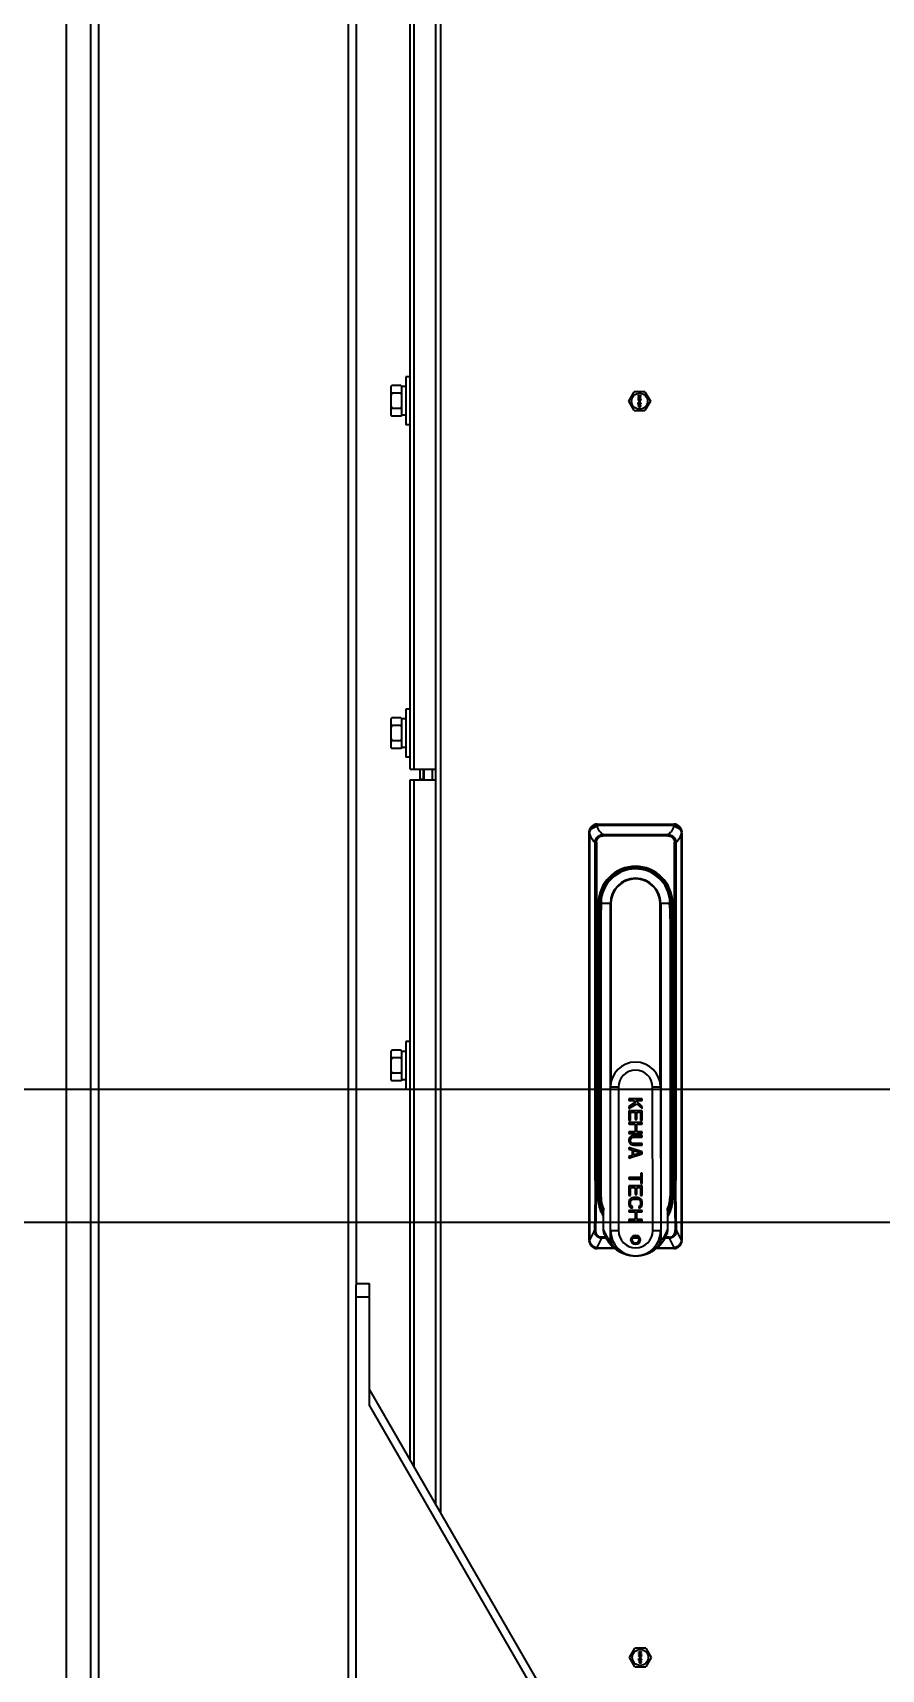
# Model space of a CAD drawing. Header units: millimetres. Extents: x 32496 to 166256, y 3504 to 23939.
# Drawn here: x 72900 to 73220, y 13066 to 13682 of the extents above; entities that cross this region are included whole.
import ezdxf

# ---------------------------------------------------------------- set-up
doc = ezdxf.new("R2010")
doc.units = ezdxf.units.MM
doc.layers.get('0').update_dxf_attribs({"lineweight": 35})

# ---------------------------------------------------------------- blocks, each defined once
blk = doc.blocks.new('DRGTJHYTHRTTR')
at = {"color": 7, "linetype": 'Continuous'}
for p, q in [((60371.04, -49682.69), (46149.04, -49682.69)), ((60371.04, -49732.69), (53249.04, -49732.69))]:
    blk.add_line(p, q, dxfattribs=at)
blk = doc.blocks.new('8-1250')
at = {"linetype": 'Continuous'}
for p, q in [((-133.13, -34671.29), (-133.13, -32152.29)), ((-124.13, -32152.29), (-124.13, -34671.29)), ((-121.13, -32152.29), (-121.13, -34671.29)), ((-27.13, -32152.29), (-27.13, -34671.29)), ((5.87, -33843.56), (5.87, -32980.01)), ((7.57, -32977.07), (7.57, -33846.51)), ((-2.43, -32994.39), (-2.43, -33566.79)), ((-24.13, -33063.31), (-24.13, -33760.7)), ((-3.83, -33425.64), (-3.83, -33180.91)), ((-11.03, -33422.82), (-10.76, -33422.54)), ((-11.03, -33433.76), (-11.03, -33422.82)), ((-10.73, -33422.52), (-10.76, -33422.54)), ((-7.33, -33422.52), (-10.73, -33422.52)), ((-7.33, -33422.52), (-7.3, -33422.54)), ((-7.03, -33422.82), (-7.3, -33422.54)), ((-7.03, -33433.76), (-7.03, -33422.82)), ((-5.43, -33422.94), (-7.03, -33422.94)), ((-3.83, -33419.29), (-5.43, -33419.29)), ((-5.43, -33419.29), (-5.43, -33437.29)), ((78.45, -33428.45), (80.47, -33424.95)), ((84.51, -33424.95), (80.47, -33424.95)), ((84.51, -33424.95), (86.53, -33428.45)), ((-7.33, -33425.36), (-10.73, -33425.36)), ((-7.33, -33431.13), (-10.73, -33431.13)), ((-3.83, -33430.91), (-3.83, -33425.64)), ((-3.83, -33566.79), (-3.83, -33430.91)), ((80.47, -33431.95), (78.45, -33428.45)), ((81.99, -33426.35), (82.99, -33426.35)), ((81.99, -33426.47), (81.99, -33426.35)), ((82.78, -33426.47), (81.99, -33426.47)), ((82.78, -33426.47), (81.99, -33426.77)), ((81.99, -33426.93), (81.99, -33426.77)), ((81.99, -33426.93), (82.78, -33427.22)), ((81.99, -33427.22), (82.78, -33427.22)), ((81.99, -33427.35), (81.99, -33427.22)), ((82.99, -33427.35), (81.99, -33427.35)), ((82.01, -33427.74), (81.99, -33427.85)), ((81.99, -33427.95), (81.99, -33427.85)), ((81.99, -33427.95), (82.01, -33428.06)), ((81.99, -33428.89), (82.09, -33428.89)), ((81.99, -33429.64), (81.99, -33428.89)), ((82.09, -33429.64), (81.99, -33429.64)), ((82.01, -33430.06), (81.99, -33430.18)), ((81.99, -33430.18), (82.01, -33430.31)), ((82.07, -33427.64), (82.01, -33427.74)), ((82.01, -33428.06), (82.07, -33428.16)), ((82.07, -33429.95), (82.01, -33430.06)), ((82.01, -33430.31), (82.07, -33430.41)), ((82.16, -33427.58), (82.07, -33427.64)), ((82.07, -33428.16), (82.16, -33428.22)), ((82.14, -33429.89), (82.07, -33429.95)), ((82.07, -33430.41), (82.14, -33430.47)), ((82.09, -33426.85), (82.99, -33426.54)), ((82.99, -33427.16), (82.09, -33426.85)), ((82.09, -33427.83), (82.12, -33427.77)), ((82.09, -33427.83), (82.09, -33427.97)), ((82.12, -33428.04), (82.09, -33427.97)), ((82.63, -33429.47), (82.09, -33428.89)), ((82.09, -33429.06), (82.56, -33429.58)), ((82.09, -33429.06), (82.09, -33429.64)), ((82.09, -33430.18), (82.12, -33430.08)), ((82.12, -33430.29), (82.09, -33430.18)), ((82.12, -33427.77), (82.16, -33427.7)), ((82.16, -33428.1), (82.12, -33428.04)), ((82.12, -33430.08), (82.16, -33430.02)), ((82.16, -33430.35), (82.12, -33430.29)), ((82.22, -33429.85), (82.14, -33429.89)), ((82.14, -33430.47), (82.22, -33430.52)), ((82.27, -33427.54), (82.16, -33427.58)), ((82.16, -33427.7), (82.22, -33427.66)), ((82.22, -33428.14), (82.16, -33428.1)), ((82.16, -33428.22), (82.27, -33428.27)), ((82.16, -33430.02), (82.29, -33429.93)), ((82.29, -33430.43), (82.16, -33430.35)), ((82.22, -33427.66), (82.29, -33427.64)), ((82.29, -33428.16), (82.22, -33428.14)), ((82.29, -33429.83), (82.22, -33429.85)), ((82.22, -33430.52), (82.29, -33430.54)), ((82.41, -33427.52), (82.27, -33427.54)), ((82.37, -33428.27), (82.27, -33428.27)), ((82.35, -33427.64), (82.29, -33427.64)), ((82.29, -33428.16), (82.35, -33428.16)), ((82.39, -33429.81), (82.29, -33429.83)), ((82.29, -33429.93), (82.41, -33429.91)), ((82.41, -33430.45), (82.29, -33430.43)), ((82.29, -33430.54), (82.39, -33430.56)), ((82.31, -33428.56), (82.46, -33428.56)), ((82.31, -33428.6), (82.31, -33428.56)), ((82.46, -33428.6), (82.31, -33428.6)), ((82.35, -33427.64), (82.41, -33427.66)), ((82.41, -33428.14), (82.35, -33428.16)), ((82.37, -33428.43), (82.35, -33428.45)), ((82.35, -33428.45), (82.46, -33428.56)), ((82.46, -33428.6), (82.35, -33428.7)), ((82.35, -33428.7), (82.37, -33428.72)), ((82.37, -33428.27), (82.48, -33428.22)), ((82.5, -33428.56), (82.37, -33428.43)), ((82.37, -33428.72), (82.5, -33428.6)), ((82.39, -33429.81), (82.58, -33429.81)), ((82.58, -33430.56), (82.39, -33430.56)), ((82.41, -33427.52), (82.56, -33427.52)), ((82.41, -33427.66), (82.46, -33427.7)), ((82.46, -33428.1), (82.41, -33428.14)), ((82.56, -33429.91), (82.41, -33429.91)), ((82.41, -33430.45), (82.56, -33430.45)), ((82.46, -33427.7), (82.5, -33427.77)), ((82.5, -33428.04), (82.46, -33428.1)), ((82.48, -33428.22), (82.54, -33428.16)), ((82.5, -33427.77), (82.52, -33427.83)), ((82.52, -33427.97), (82.5, -33428.04)), ((82.63, -33428.43), (82.5, -33428.56)), ((82.5, -33428.6), (82.63, -33428.72)), ((82.56, -33427.62), (82.52, -33427.62)), ((82.61, -33427.74), (82.52, -33427.62)), ((82.52, -33427.97), (82.52, -33427.83)), ((82.54, -33428.16), (82.61, -33428.06)), ((82.54, -33428.56), (82.65, -33428.45)), ((82.54, -33428.56), (82.69, -33428.56)), ((82.69, -33428.6), (82.54, -33428.6)), ((82.65, -33428.7), (82.54, -33428.6)), ((82.71, -33427.54), (82.56, -33427.52)), ((82.56, -33427.62), (82.69, -33427.64)), ((82.56, -33429.58), (82.63, -33429.62)), ((82.56, -33429.91), (82.69, -33429.93)), ((82.69, -33430.43), (82.56, -33430.45)), ((82.69, -33429.83), (82.58, -33429.81)), ((82.58, -33430.56), (82.69, -33430.54)), ((82.63, -33427.85), (82.61, -33427.74)), ((82.61, -33428.06), (82.63, -33427.95)), ((82.63, -33427.85), (82.63, -33427.95)), ((82.65, -33428.45), (82.63, -33428.43)), ((82.63, -33428.72), (82.65, -33428.7)), ((82.71, -33429.52), (82.63, -33429.47)), ((82.63, -33429.62), (82.71, -33429.64)), ((82.69, -33427.64), (82.75, -33427.66)), ((82.69, -33428.56), (82.69, -33428.6)), ((82.75, -33429.85), (82.69, -33429.83)), ((82.69, -33429.93), (82.82, -33430.02)), ((82.82, -33430.35), (82.69, -33430.43)), ((82.69, -33430.54), (82.75, -33430.52)), ((82.82, -33427.58), (82.71, -33427.54)), ((82.71, -33429.52), (82.75, -33429.52)), ((82.75, -33429.64), (82.71, -33429.64)), ((82.75, -33427.66), (82.82, -33427.7)), ((82.82, -33428.08), (82.75, -33428.12)), ((82.75, -33428.22), (82.75, -33428.12)), ((82.75, -33428.22), (82.82, -33428.2)), ((82.84, -33428.93), (82.75, -33428.91)), ((82.75, -33429.02), (82.75, -33428.91)), ((82.75, -33429.02), (82.82, -33429.06)), ((82.82, -33429.47), (82.75, -33429.52)), ((82.75, -33429.64), (82.84, -33429.62)), ((82.84, -33429.89), (82.75, -33429.85)), ((82.75, -33430.52), (82.84, -33430.47)), ((82.9, -33427.64), (82.82, -33427.58)), ((82.82, -33427.7), (82.86, -33427.77)), ((82.86, -33428.02), (82.82, -33428.08)), ((82.82, -33428.2), (82.9, -33428.14)), ((82.82, -33429.06), (82.86, -33429.12)), ((82.86, -33429.41), (82.82, -33429.47)), ((82.82, -33430.02), (82.86, -33430.08)), ((82.86, -33430.29), (82.82, -33430.35)), ((82.92, -33429.02), (82.84, -33428.93)), ((82.84, -33429.62), (82.92, -33429.54)), ((82.9, -33429.95), (82.84, -33429.89)), ((82.84, -33430.47), (82.9, -33430.41)), ((82.86, -33427.77), (82.88, -33427.83)), ((82.88, -33427.95), (82.86, -33428.02)), ((82.86, -33429.12), (82.88, -33429.22)), ((82.88, -33429.31), (82.86, -33429.41)), ((82.86, -33430.08), (82.88, -33430.18)), ((82.88, -33430.18), (82.86, -33430.29)), ((82.88, -33427.95), (82.88, -33427.83)), ((82.88, -33429.31), (82.88, -33429.22)), ((82.97, -33427.74), (82.9, -33427.64)), ((82.9, -33428.14), (82.97, -33428.04)), ((82.97, -33430.06), (82.9, -33429.95)), ((82.9, -33430.41), (82.97, -33430.31)), ((82.97, -33429.1), (82.92, -33429.02)), ((82.92, -33429.54), (82.97, -33429.45)), ((82.99, -33427.85), (82.97, -33427.74)), ((82.97, -33428.04), (82.99, -33427.93)), ((82.99, -33429.24), (82.97, -33429.1)), ((82.97, -33429.45), (82.99, -33429.33)), ((82.99, -33430.18), (82.97, -33430.06)), ((82.97, -33430.31), (82.99, -33430.18)), ((82.99, -33426.35), (82.99, -33426.54)), ((82.99, -33427.16), (82.99, -33427.35)), ((82.99, -33427.85), (82.99, -33427.93)), ((82.99, -33429.24), (82.99, -33429.33)), ((86.53, -33428.45), (84.51, -33431.95)), ((-11.03, -33433.76), (-10.76, -33434.03)), ((-7.33, -33434.06), (-10.73, -33434.06)), ((-7.03, -33433.76), (-7.3, -33434.03)), ((-5.43, -33433.64), (-7.03, -33433.64)), ((-3.83, -33437.29), (-5.43, -33437.29)), ((80.47, -33431.95), (84.51, -33431.95)), ((-11.03, -33547.82), (-10.76, -33547.54)), ((-11.03, -33558.76), (-11.03, -33547.82)), ((-10.73, -33547.52), (-10.76, -33547.54)), ((-7.33, -33547.52), (-10.73, -33547.52)), ((-7.33, -33547.52), (-7.3, -33547.54)), ((-7.03, -33547.82), (-7.3, -33547.54)), ((-7.03, -33558.76), (-7.03, -33547.82)), ((-5.43, -33547.94), (-7.03, -33547.94)), ((-3.83, -33544.29), (-5.43, -33544.29)), ((-5.43, -33544.29), (-5.43, -33562.29)), ((-7.33, -33550.36), (-10.73, -33550.36)), ((-11.03, -33558.76), (-10.76, -33559.03)), ((-7.33, -33556.13), (-10.73, -33556.13)), ((-7.33, -33559.06), (-10.73, -33559.06)), ((-7.03, -33558.76), (-7.3, -33559.03)), ((-5.43, -33558.64), (-7.03, -33558.64)), ((-3.83, -33562.29), (-5.43, -33562.29)), ((-3.83, -33566.79), (5.87, -33566.79)), ((-3.83, -33570.79), (5.87, -33570.79)), ((-3.83, -33675.64), (-3.83, -33570.79)), ((-2.43, -33570.79), (-2.43, -33829.19)), ((-0.03, -33570.59), (-0.03, -33566.79)), ((-0.03, -33570.59), (1.17, -33570.59)), ((1.17, -33570.59), (1.17, -33566.79)), ((1.37, -33570.79), (1.37, -33566.79)), ((4.37, -33566.79), (4.37, -33570.79)), ((63.52, -33590.44), (63.52, -33590.86)), ((63.6, -33590.86), (63.52, -33590.86)), ((63.52, -33743.99), (63.52, -33590.86)), ((63.6, -33590.86), (63.6, -33743.99)), ((66.52, -33587.44), (95.37, -33587.44)), ((66.52, -33587.44), (66.52, -33587.98)), ((95.37, -33587.98), (66.52, -33587.98)), ((66.52, -33587.98), (66.52, -33588.34)), ((95.37, -33587.98), (95.37, -33587.44)), ((95.37, -33588.35), (95.37, -33587.98)), ((98.37, -33590.86), (98.29, -33590.86)), ((98.29, -33743.99), (98.29, -33590.86)), ((98.37, -33590.86), (98.37, -33590.44)), ((98.37, -33590.86), (98.37, -33743.99)), ((66.25, -33594.33), (65.76, -33594.33)), ((65.76, -33721.54), (65.76, -33594.33)), ((66.25, -33594.33), (66.25, -33721.54)), ((68.74, -33591.39), (93.16, -33591.39)), ((68.74, -33591.39), (68.74, -33591.88)), ((93.16, -33591.88), (68.74, -33591.88)), ((93.16, -33591.88), (93.16, -33591.39)), ((96.14, -33594.33), (95.65, -33594.33)), ((95.65, -33721.54), (95.65, -33594.33)), ((96.14, -33594.33), (96.14, -33721.54)), ((93.79, -33615.29), (93.79, -33617.34)), ((66.95, -33617.38), (67.45, -33617.41)), ((67.45, -33617.48), (66.95, -33617.48)), ((66.95, -33721.54), (66.95, -33617.48)), ((66.96, -33617.19), (67.46, -33617.2)), ((67.45, -33617.48), (67.45, -33721.54)), ((67.92, -33617.76), (67.92, -33617.76)), ((67.96, -33617.75), (67.95, -33617.75)), ((67.96, -33620.25), (67.96, -33620.14)), ((69.02, -33617.34), (67.97, -33617.34)), ((67.97, -33617.47), (67.97, -33617.34)), ((67.97, -33617.54), (67.97, -33617.47)), ((67.97, -33617.57), (67.97, -33617.47)), ((67.97, -33617.47), (67.97, -33617.54)), ((67.97, -33617.54), (67.97, -33617.57)), ((67.97, -33617.54), (67.97, -33617.57)), ((67.97, -33617.57), (67.97, -33617.54)), ((67.97, -33617.54), (67.97, -33618.03)), ((67.97, -33618.04), (67.97, -33617.57)), ((67.97, -33618.03), (67.97, -33618.74)), ((67.97, -33618.63), (67.97, -33618.04)), ((71.48, -33617.34), (69.02, -33617.34)), ((71.7, -33617.34), (71.48, -33617.34)), ((71.48, -33744.12), (71.48, -33617.34)), ((71.7, -33617.34), (71.7, -33684.54)), ((90.42, -33617.34), (90.2, -33617.34)), ((90.2, -33684.54), (90.2, -33617.34)), ((93.79, -33617.34), (90.42, -33617.34)), ((90.42, -33617.34), (90.42, -33713.66)), ((93.93, -33619.28), (93.93, -33619.28)), ((93.94, -33620.47), (93.93, -33619.28)), ((93.93, -33619.39), (93.93, -33619.28)), ((94.44, -33617.2), (94.94, -33617.19)), ((94.95, -33617.38), (94.45, -33617.41)), ((94.95, -33617.48), (94.45, -33617.48)), ((94.45, -33721.54), (94.45, -33617.48)), ((94.95, -33617.48), (94.95, -33721.54)), ((67.95, -33622.67), (67.95, -33622.68)), ((67.95, -33623.13), (67.95, -33623.12)), ((67.95, -33623.13), (67.95, -33727.34)), ((93.95, -33622.67), (93.95, -33622.68)), ((93.95, -33623.12), (93.95, -33727.34)), ((93.95, -33623.12), (93.95, -33623.12)), ((-3.83, -33669.29), (-5.43, -33669.29)), ((-5.43, -33669.29), (-5.43, -33687.29)), ((-11.03, -33672.82), (-10.76, -33672.54)), ((-11.03, -33683.76), (-11.03, -33672.82)), ((-10.73, -33672.52), (-10.76, -33672.54)), ((-7.33, -33672.52), (-10.73, -33672.52)), ((-7.33, -33675.36), (-10.73, -33675.36)), ((-7.33, -33672.52), (-7.3, -33672.54)), ((-7.03, -33672.82), (-7.3, -33672.54)), ((-7.03, -33683.76), (-7.03, -33672.82)), ((-5.43, -33672.94), (-7.03, -33672.94)), ((-3.83, -33680.91), (-3.83, -33675.64)), ((-7.33, -33681.13), (-10.73, -33681.13)), ((-3.83, -33826.76), (-3.83, -33680.91)), ((-11.03, -33683.76), (-10.76, -33684.03)), ((-7.33, -33684.06), (-10.73, -33684.06)), ((-7.03, -33683.76), (-7.3, -33684.03)), ((-5.43, -33683.64), (-7.03, -33683.64)), ((-3.83, -33687.29), (-5.43, -33687.29)), ((74.5, -33686.44), (71.5, -33686.45)), ((71.54, -33740.35), (71.5, -33686.45)), ((74.5, -33686.44), (74.54, -33740.34)), ((90.4, -33686.43), (87.4, -33686.43)), ((87.44, -33740.33), (87.4, -33686.43)), ((90.4, -33686.43), (90.44, -33740.33)), ((83.45, -33690.79), (78.45, -33690.79)), ((78.45, -33690.79), (78.45, -33691.4)), ((78.45, -33691.4), (80.16, -33691.4)), ((80.9, -33692.11), (78.46, -33693.63)), ((78.46, -33694.45), (81.43, -33692.62)), ((78.46, -33693.63), (78.46, -33694.45)), ((83.46, -33695.26), (78.46, -33695.26)), ((78.46, -33695.26), (78.46, -33698.91)), ((79.1, -33695.87), (80.8, -33695.87)), ((79.1, -33698.91), (79.1, -33695.87)), ((80.16, -33691.4), (80.9, -33692.11)), ((80.8, -33695.87), (80.8, -33698.51)), ((81.01, -33691.4), (83.45, -33691.4)), ((83.46, -33693.63), (81.01, -33691.4)), ((81.43, -33692.62), (83.46, -33694.44)), ((81.44, -33695.87), (82.82, -33695.86)), ((81.44, -33698.51), (81.44, -33695.87)), ((82.82, -33695.86), (82.82, -33698.91)), ((83.45, -33691.4), (83.45, -33690.79)), ((83.46, -33694.44), (83.46, -33693.63)), ((83.46, -33698.91), (83.46, -33695.26)), ((78.46, -33698.91), (79.1, -33698.91)), ((83.46, -33699.72), (78.46, -33699.73)), ((78.46, -33699.73), (78.46, -33700.34)), ((78.46, -33700.34), (80.8, -33700.33)), ((80.8, -33698.51), (81.44, -33698.51)), ((80.8, -33700.33), (80.8, -33703.18)), ((81.44, -33700.33), (83.46, -33700.33)), ((81.44, -33703.18), (81.44, -33700.33)), ((82.82, -33698.91), (83.46, -33698.91)), ((83.46, -33700.33), (83.46, -33699.72)), ((80.8, -33703.18), (78.46, -33703.18)), ((78.46, -33703.18), (78.46, -33703.79)), ((78.46, -33703.79), (83.46, -33703.78)), ((78.57, -33705.72), (78.47, -33706.23)), ((78.47, -33706.23), (78.47, -33706.63)), ((78.47, -33706.63), (78.57, -33707.14)), ((78.78, -33705.31), (78.57, -33705.72)), ((78.57, -33707.14), (78.79, -33707.55)), ((79.21, -33704.91), (78.78, -33705.31)), ((78.79, -33707.55), (79.21, -33707.95)), ((79.1, -33706.23), (79.21, -33705.82)), ((79.1, -33706.63), (79.1, -33706.23)), ((79.21, -33707.04), (79.1, -33706.63)), ((79.64, -33704.7), (79.21, -33704.91)), ((79.21, -33705.82), (79.42, -33705.51)), ((79.42, -33707.34), (79.21, -33707.04)), ((79.21, -33707.95), (79.64, -33708.15)), ((79.42, -33705.51), (79.74, -33705.31)), ((79.74, -33707.54), (79.42, -33707.34)), ((80.17, -33704.6), (79.64, -33704.7)), ((79.64, -33708.15), (80.17, -33708.26)), ((79.74, -33705.31), (80.17, -33705.21)), ((80.17, -33707.65), (79.74, -33707.54)), ((83.46, -33704.6), (80.17, -33704.6)), ((80.17, -33705.21), (83.47, -33705.21)), ((83.47, -33707.64), (80.17, -33707.65)), ((83.46, -33703.18), (81.44, -33703.18)), ((83.46, -33703.78), (83.46, -33703.18)), ((83.47, -33705.21), (83.46, -33704.6)), ((83.47, -33708.25), (83.47, -33707.64)), ((83.47, -33710.69), (78.47, -33709.07)), ((78.47, -33709.07), (78.47, -33709.68)), ((78.47, -33709.68), (79.75, -33710.08)), ((78.47, -33713.13), (83.47, -33711.5)), ((79.75, -33712.11), (78.47, -33712.52)), ((78.47, -33712.52), (78.47, -33713.13)), ((79.75, -33710.08), (79.75, -33712.11)), ((80.17, -33708.26), (83.47, -33708.25)), ((80.17, -33710.18), (83.04, -33711.1)), ((80.17, -33712.01), (80.17, -33710.18)), ((83.04, -33711.1), (80.17, -33712.01)), ((83.47, -33711.5), (83.47, -33710.69)), ((82.95, -33720.44), (78.48, -33720.44)), ((78.48, -33720.44), (78.48, -33721.05)), ((83.48, -33718.81), (82.94, -33718.81)), ((82.94, -33718.81), (82.95, -33720.44)), ((83.48, -33722.67), (83.48, -33718.81)), ((65.76, -33721.54), (66.25, -33721.54)), ((66.25, -33721.54), (66.95, -33721.54)), ((66.95, -33721.54), (67.45, -33721.54)), ((66.95, -33727.86), (66.95, -33721.54)), ((67.45, -33727.84), (67.45, -33721.54)), ((78.48, -33721.05), (82.95, -33721.05)), ((83.48, -33723.48), (78.48, -33723.49)), ((78.48, -33723.49), (78.48, -33727.14)), ((79.12, -33724.1), (80.82, -33724.1)), ((79.12, -33727.14), (79.12, -33724.1)), ((80.82, -33724.1), (80.82, -33726.74)), ((81.46, -33724.1), (82.84, -33724.09)), ((81.46, -33726.74), (81.46, -33724.1)), ((82.84, -33724.09), (82.84, -33727.14)), ((82.95, -33721.05), (82.95, -33722.67)), ((82.95, -33722.67), (83.48, -33722.67)), ((83.48, -33727.14), (83.48, -33723.48)), ((94.45, -33721.54), (94.95, -33721.54)), ((94.45, -33721.54), (94.45, -33727.84)), ((94.95, -33721.54), (95.65, -33721.54)), ((94.95, -33721.54), (94.95, -33727.86)), ((95.65, -33721.54), (96.14, -33721.54)), ((67.45, -33727.84), (67.98, -33727.84)), ((78.48, -33727.14), (79.12, -33727.14)), ((78.59, -33729.07), (78.48, -33729.58)), ((78.48, -33729.58), (78.48, -33730.5)), ((78.48, -33730.5), (78.59, -33731)), ((83.49, -33732.73), (78.49, -33732.73)), ((78.49, -33732.73), (78.49, -33733.34)), ((78.8, -33728.67), (78.59, -33729.07)), ((78.59, -33731), (78.8, -33731.41)), ((79.23, -33728.26), (78.8, -33728.67)), ((78.8, -33731.41), (79.23, -33731.81)), ((79.12, -33729.58), (79.23, -33729.17)), ((79.12, -33730.49), (79.12, -33729.58)), ((79.23, -33730.9), (79.12, -33730.49)), ((79.65, -33728.06), (79.23, -33728.26)), ((79.23, -33729.17), (79.44, -33728.87)), ((79.44, -33731.21), (79.23, -33730.9)), ((79.23, -33731.81), (79.76, -33731.92)), ((79.44, -33728.87), (79.76, -33728.67)), ((79.76, -33731.31), (79.44, -33731.21)), ((80.18, -33727.96), (79.65, -33728.06)), ((79.76, -33728.67), (80.19, -33728.56)), ((79.76, -33731.92), (79.76, -33731.31)), ((81.78, -33727.95), (80.18, -33727.96)), ((80.19, -33728.56), (81.78, -33728.56)), ((80.82, -33726.74), (81.46, -33726.74)), ((82.31, -33728.06), (81.78, -33727.95)), ((81.78, -33728.56), (82.21, -33728.66)), ((82.21, -33728.66), (82.53, -33728.87)), ((82.53, -33731.2), (82.21, -33731.3)), ((82.21, -33731.3), (82.21, -33731.91)), ((82.21, -33731.91), (82.74, -33731.81)), ((82.74, -33728.26), (82.31, -33728.06)), ((82.53, -33728.87), (82.74, -33729.17)), ((82.74, -33730.9), (82.53, -33731.2)), ((83.16, -33728.66), (82.74, -33728.26)), ((82.74, -33729.17), (82.85, -33729.58)), ((82.85, -33730.49), (82.74, -33730.9)), ((82.74, -33731.81), (83.17, -33731.41)), ((82.84, -33727.14), (83.48, -33727.14)), ((82.85, -33729.58), (82.85, -33730.49)), ((83.38, -33729.07), (83.16, -33728.66)), ((83.17, -33731.41), (83.38, -33731)), ((83.48, -33729.58), (83.38, -33729.07)), ((83.38, -33731), (83.48, -33730.49)), ((83.48, -33730.49), (83.48, -33729.58)), ((83.49, -33733.33), (83.49, -33732.73)), ((93.92, -33727.84), (94.45, -33727.84)), ((93.95, -33727.34), (93.95, -33727.34)), ((68.95, -33740.01), (68.95, -33732.84)), ((78.49, -33733.34), (80.83, -33733.34)), ((80.83, -33736.18), (78.49, -33736.18)), ((78.49, -33736.18), (78.49, -33736.79)), ((78.49, -33736.79), (83.49, -33736.79)), ((80.83, -33733.34), (80.83, -33736.18)), ((81.47, -33733.34), (83.49, -33733.33)), ((81.47, -33736.18), (81.47, -33733.34)), ((83.49, -33736.18), (81.47, -33736.18)), ((83.49, -33736.79), (83.49, -33736.18)), ((92.95, -33732.84), (92.95, -33740.01)), ((63.6, -33743.99), (63.52, -33743.99)), ((63.52, -33743.99), (63.52, -33744.14)), ((65.51, -33740.15), (63.6, -33743.99)), ((66.52, -33746.71), (68.25, -33743.25)), ((69.77, -33742.86), (68.25, -33742.86)), ((68.25, -33742.86), (68.25, -33743.25)), ((69.95, -33743.25), (68.25, -33743.25)), ((71.48, -33744.12), (71.7, -33744.12)), ((71.54, -33740.35), (74.54, -33740.34)), ((71.7, -33741.93), (71.7, -33744.12)), ((82.03, -33743.25), (79.87, -33743.25)), ((81.7, -33742.86), (80.2, -33742.86)), ((87.44, -33740.33), (90.44, -33740.33)), ((90.2, -33744.12), (90.2, -33742.37)), ((90.2, -33744.12), (90.42, -33744.12)), ((90.39, -33745.53), (91.61, -33743.87)), ((90.42, -33740.54), (90.42, -33744.12)), ((93.65, -33743.25), (91.95, -33743.25)), ((93.65, -33742.86), (92.12, -33742.86)), ((92.61, -33741.83), (92.61, -33741.83)), ((93.65, -33743.25), (93.65, -33742.86)), ((93.65, -33743.25), (95.37, -33746.71)), ((98.29, -33743.99), (96.38, -33740.15)), ((98.29, -33743.99), (98.37, -33743.99)), ((98.37, -33744.14), (98.37, -33743.99)), ((66.52, -33746.71), (66.52, -33746.86)), ((66.52, -33746.86), (72.86, -33746.86)), ((66.52, -33746.86), (66.52, -33747.14)), ((73.24, -33747.14), (66.52, -33747.14)), ((95.37, -33747.14), (88.66, -33747.14)), ((88.96, -33746.93), (90.39, -33745.53)), ((88.96, -33746.93), (88.96, -33746.93)), ((89.04, -33746.86), (95.37, -33746.86)), ((95.37, -33746.86), (95.37, -33746.71)), ((95.37, -33747.14), (95.37, -33746.86)), ((-24.13, -33760.26), (-19.13, -33760.26)), ((-24.13, -34039.83), (-24.13, -33760.7)), ((-19.13, -33806.26), (-19.13, -33760.26)), ((-24.13, -33765.26), (-19.13, -33765.26)), ((-19.13, -33800.26), (480.87, -34666.29)), ((-19.13, -33806.26), (477.41, -34666.29)), ((78.7, -33900.85), (80.73, -33897.35)), ((84.77, -33897.35), (80.73, -33897.35)), ((82.25, -33898.75), (83.25, -33898.75)), ((82.25, -33898.87), (82.25, -33898.75)), ((83.03, -33898.87), (82.25, -33898.87)), ((83.03, -33898.87), (82.25, -33899.17)), ((82.35, -33899.25), (83.25, -33898.94)), ((83.25, -33898.75), (83.25, -33898.94)), ((84.77, -33897.35), (86.79, -33900.85)), ((80.73, -33904.35), (78.7, -33900.85)), ((80.73, -33904.35), (84.77, -33904.35)), ((82.25, -33899.33), (82.25, -33899.17)), ((82.25, -33899.33), (83.03, -33899.62)), ((82.25, -33899.62), (83.03, -33899.62)), ((82.25, -33899.75), (82.25, -33899.62)), ((83.25, -33899.75), (82.25, -33899.75)), ((82.27, -33900.14), (82.25, -33900.25)), ((82.25, -33900.35), (82.25, -33900.25)), ((82.25, -33900.35), (82.27, -33900.46)), ((82.25, -33901.29), (82.35, -33901.29)), ((82.25, -33902.04), (82.25, -33901.29)), ((82.35, -33902.04), (82.25, -33902.04)), ((82.27, -33902.46), (82.25, -33902.58)), ((82.25, -33902.58), (82.27, -33902.71)), ((82.33, -33900.04), (82.27, -33900.14)), ((82.27, -33900.46), (82.33, -33900.56)), ((82.33, -33902.35), (82.27, -33902.46)), ((82.27, -33902.71), (82.33, -33902.81)), ((82.42, -33899.98), (82.33, -33900.04)), ((82.33, -33900.56), (82.42, -33900.62)), ((82.39, -33902.29), (82.33, -33902.35)), ((82.33, -33902.81), (82.39, -33902.87)), ((83.25, -33899.56), (82.35, -33899.25)), ((82.35, -33900.23), (82.37, -33900.17)), ((82.35, -33900.23), (82.35, -33900.37)), ((82.37, -33900.44), (82.35, -33900.37)), ((82.88, -33901.87), (82.35, -33901.29)), ((82.35, -33901.46), (82.82, -33901.98)), ((82.35, -33901.46), (82.35, -33902.04)), ((82.35, -33902.58), (82.37, -33902.48)), ((82.37, -33902.69), (82.35, -33902.58)), ((82.37, -33900.17), (82.42, -33900.1)), ((82.42, -33900.5), (82.37, -33900.44)), ((82.37, -33902.48), (82.42, -33902.42)), ((82.42, -33902.75), (82.37, -33902.69)), ((82.48, -33902.25), (82.39, -33902.29)), ((82.39, -33902.87), (82.48, -33902.92)), ((82.52, -33899.94), (82.42, -33899.98)), ((82.42, -33900.1), (82.48, -33900.06)), ((82.48, -33900.54), (82.42, -33900.5)), ((82.42, -33900.62), (82.52, -33900.67)), ((82.42, -33902.42), (82.54, -33902.33)), ((82.54, -33902.83), (82.42, -33902.75)), ((82.48, -33900.06), (82.54, -33900.04)), ((82.54, -33900.56), (82.48, -33900.54)), ((82.54, -33902.23), (82.48, -33902.25)), ((82.48, -33902.92), (82.54, -33902.94)), ((82.67, -33899.92), (82.52, -33899.94)), ((82.63, -33900.67), (82.52, -33900.67)), ((82.61, -33900.04), (82.54, -33900.04)), ((82.54, -33900.56), (82.61, -33900.56)), ((82.65, -33902.21), (82.54, -33902.23)), ((82.54, -33902.33), (82.67, -33902.31)), ((82.67, -33902.85), (82.54, -33902.83)), ((82.54, -33902.94), (82.65, -33902.96)), ((82.57, -33900.96), (82.71, -33900.96)), ((82.57, -33901), (82.57, -33900.96)), ((82.71, -33901), (82.57, -33901)), ((82.61, -33900.04), (82.67, -33900.06)), ((82.67, -33900.54), (82.61, -33900.56)), ((82.63, -33900.83), (82.61, -33900.85)), ((82.61, -33900.85), (82.71, -33900.96)), ((82.71, -33901), (82.61, -33901.1)), ((82.61, -33901.1), (82.63, -33901.12)), ((82.63, -33900.67), (82.74, -33900.62)), ((82.76, -33900.96), (82.63, -33900.83)), ((82.63, -33901.12), (82.76, -33901)), ((82.65, -33902.21), (82.84, -33902.21)), ((82.84, -33902.96), (82.65, -33902.96)), ((82.67, -33899.92), (82.82, -33899.92)), ((82.67, -33900.06), (82.71, -33900.1)), ((82.71, -33900.5), (82.67, -33900.54)), ((82.82, -33902.31), (82.67, -33902.31)), ((82.67, -33902.85), (82.82, -33902.85)), ((82.71, -33900.1), (82.76, -33900.17)), ((82.76, -33900.44), (82.71, -33900.5)), ((82.74, -33900.62), (82.8, -33900.56)), ((82.76, -33900.17), (82.78, -33900.23)), ((82.78, -33900.37), (82.76, -33900.44)), ((82.88, -33900.83), (82.76, -33900.96)), ((82.76, -33901), (82.88, -33901.12)), ((82.82, -33900.02), (82.78, -33900.02)), ((82.86, -33900.14), (82.78, -33900.02)), ((82.78, -33900.37), (82.78, -33900.23)), ((82.8, -33900.56), (82.86, -33900.46)), ((82.8, -33900.96), (82.91, -33900.85)), ((82.8, -33900.96), (82.95, -33900.96)), ((82.95, -33901), (82.8, -33901)), ((82.91, -33901.1), (82.8, -33901)), ((82.97, -33899.94), (82.82, -33899.92)), ((82.82, -33900.02), (82.95, -33900.04)), ((82.82, -33901.98), (82.88, -33902.02)), ((82.82, -33902.31), (82.95, -33902.33)), ((82.95, -33902.83), (82.82, -33902.85)), ((82.95, -33902.23), (82.84, -33902.21)), ((82.84, -33902.96), (82.95, -33902.94)), ((82.88, -33900.25), (82.86, -33900.14)), ((82.86, -33900.46), (82.88, -33900.35)), ((82.88, -33900.25), (82.88, -33900.35)), ((82.91, -33900.85), (82.88, -33900.83)), ((82.88, -33901.12), (82.91, -33901.1)), ((82.97, -33901.92), (82.88, -33901.87)), ((82.88, -33902.02), (82.97, -33902.04)), ((82.95, -33900.04), (83.01, -33900.06)), ((82.95, -33900.96), (82.95, -33901)), ((83.01, -33902.25), (82.95, -33902.23)), ((82.95, -33902.33), (83.08, -33902.42)), ((83.08, -33902.75), (82.95, -33902.83)), ((82.95, -33902.94), (83.01, -33902.92)), ((83.08, -33899.98), (82.97, -33899.94)), ((82.97, -33901.92), (83.01, -33901.92)), ((83.01, -33902.04), (82.97, -33902.04)), ((83.01, -33900.06), (83.08, -33900.1)), ((83.08, -33900.48), (83.01, -33900.52)), ((83.01, -33900.62), (83.01, -33900.52)), ((83.01, -33900.62), (83.08, -33900.6)), ((83.1, -33901.33), (83.01, -33901.31)), ((83.01, -33901.42), (83.01, -33901.31)), ((83.01, -33901.42), (83.08, -33901.46)), ((83.08, -33901.87), (83.01, -33901.92)), ((83.01, -33902.04), (83.1, -33902.02)), ((83.1, -33902.29), (83.01, -33902.25)), ((83.01, -33902.92), (83.1, -33902.87)), ((83.16, -33900.04), (83.08, -33899.98)), ((83.08, -33900.1), (83.12, -33900.17)), ((83.12, -33900.42), (83.08, -33900.48)), ((83.08, -33900.6), (83.16, -33900.54)), ((83.08, -33901.46), (83.12, -33901.52)), ((83.12, -33901.81), (83.08, -33901.87)), ((83.08, -33902.42), (83.12, -33902.48)), ((83.12, -33902.69), (83.08, -33902.75)), ((83.18, -33901.42), (83.1, -33901.33)), ((83.1, -33902.02), (83.18, -33901.94)), ((83.16, -33902.35), (83.1, -33902.29)), ((83.1, -33902.87), (83.16, -33902.81)), ((83.12, -33900.17), (83.14, -33900.23)), ((83.14, -33900.35), (83.12, -33900.42)), ((83.12, -33901.52), (83.14, -33901.62)), ((83.14, -33901.71), (83.12, -33901.81)), ((83.12, -33902.48), (83.14, -33902.58)), ((83.14, -33902.58), (83.12, -33902.69)), ((83.14, -33900.35), (83.14, -33900.23)), ((83.14, -33901.71), (83.14, -33901.62)), ((83.22, -33900.14), (83.16, -33900.04)), ((83.16, -33900.54), (83.22, -33900.44)), ((83.22, -33902.46), (83.16, -33902.35)), ((83.16, -33902.81), (83.22, -33902.71)), ((83.22, -33901.5), (83.18, -33901.42)), ((83.18, -33901.94), (83.22, -33901.85)), ((83.25, -33900.25), (83.22, -33900.14)), ((83.22, -33900.44), (83.25, -33900.33)), ((83.25, -33901.64), (83.22, -33901.5)), ((83.22, -33901.85), (83.25, -33901.73)), ((83.25, -33902.58), (83.22, -33902.46)), ((83.22, -33902.71), (83.25, -33902.58)), ((83.25, -33899.56), (83.25, -33899.75)), ((83.25, -33900.25), (83.25, -33900.33)), ((83.25, -33901.64), (83.25, -33901.73)), ((86.79, -33900.85), (84.77, -33904.35))]:
    blk.add_line(p, q, dxfattribs=at)
for points in [[(67.97, -33618.74), (67.97, -33619.09), (67.97, -33619.45), (67.96, -33619.81), (67.96, -33620.18), (67.96, -33620.56), (67.96, -33620.95), (67.95, -33621.73)], [(67.95, -33621.73), (67.95, -33622.13), (67.95, -33622.52), (67.95, -33622.67)], [(93.95, -33622.67), (93.94, -33621.77), (93.94, -33620.47)], [(91.61, -33743.87), (92.5, -33742.13), (92.61, -33741.83)]]:
    blk.add_lwpolyline(points, dxfattribs=at)
for centre, radius in [((82.49, -33428.45), 3), ((80.99, -33743.79), 1.75), ((80.95, -33743.84), 1.25), ((82.75, -33900.85), 3)]:
    blk.add_circle(centre, radius, dxfattribs=at)
for centre, radius, start, end in [((-8.21, -33431.47), 3.61, 218.71028, 219.13391), ((-9.84, -33431.47), 3.61, 320.8641, 321.28972), ((-8.21, -33556.47), 3.61, 218.71028, 219.13391), ((-6.89, -33555.28), 5.39, 224.12457, 224.56524), ((-11.16, -33555.28), 5.38, 315.43477, 315.87545), ((-9.84, -33556.47), 3.61, 320.8641, 321.28972), ((-0.23, -33570.59), 0.2, 270, 0), ((-0.23, -33570.59), 1.4, 351.76338, 0), ((66.52, -33590.44), 3, 90, 180), ((95.37, -33590.44), 3, 0, 90), ((80.95, -33617.34), 13.99, 0.60847, 179.40175), ((80.95, -33617.34), 13.49, 0.60848, 179.40137), ((80.95, -33617.34), 13, 9.07297, 183.05099), ((80.95, -33617.34), 9.47, 0, 179.99932), ((80.95, -33617.34), 9.25, 0, 180.00004), ((63.19, -33617.15), 3.77, 356.52687, 359.40177), ((68.57, -33617.48), 1.62, 176.5272, 179.99951), ((63.26, -33617.16), 4.2, 357.54314, 359.49098), ((63.26, -33617.16), 4.2, 356.56899, 357.54311), ((68.76, -33617.34), 1.31, 183.03864, 185.33828), ((68.61, -33617.48), 1.16, 176.64829, 179.99806), ((63.97, -33616.94), 3.55, 349.95387, 353.3266), ((63.95, -33616.94), 3.57, 353.33366, 0.05245), ((68.13, -33614.73), 3.04, 266.01886, 266.21109), ((68.47, -33615.95), 2.31, 257.03418, 257.4678), ((79.78, -33617.55), 11.81, 178.95699, 179.606), ((92.21, -33617.58), 24.24, 179.43044, 179.74648), ((79.78, -33617.55), 11.81, 179.60599, 179.92883), ((79.78, -33617.55), 11.81, 180.09703, 181.04549), ((93.64, -33612.04), 5.74, 271.65288, 271.78484), ((98.03, -33616.94), 3.65, 179.94056, 186.58068), ((98.01, -33616.94), 3.63, 186.58858, 188.21121), ((98, -33616.94), 3.62, 188.21096, 189.92458), ((98.77, -33617.16), 4.33, 180.51966, 183.39723), ((93.29, -33617.48), 1.16, 1.35337, 3.31753), ((93.29, -33617.48), 1.16, 359.99875, 1.35346), ((98.84, -33617.15), 3.9, 180.60869, 183.33813), ((93.22, -33617.48), 1.73, 0.07566, 3.51497), ((185.72, -33623.12), 117.77, 179.78371, 180.00222), ((-23.82, -33623.11), 117.77, 359.99451, 0.20936), ((80.95, -33686.44), 9.45, 0.04337, 180.04337), ((80.95, -33686.44), 6.45, 0.04337, 180.04337), ((-8.21, -33681.47), 3.61, 218.71028, 219.13391), ((-6.89, -33680.28), 5.39, 224.12457, 224.56524), ((-11.16, -33680.28), 5.38, 315.43477, 315.87545), ((-9.84, -33681.47), 3.61, 320.8641, 321.28972), ((80.95, -33727.84), 13.5, 180, 206.97478), ((80.95, -33727.34), 13, 180, 201.6689), ((80.95, -33727.84), 13.5, 332.97646, 0.00017), ((80.95, -33727.84), 13.5, 332.96511, 0.00017), ((80.95, -33727.34), 13, 338.33253, 359.98945), ((65.99, -33743.99), 2.47, 180.01146, 186.82519), ((66.52, -33744.14), 3, 180, 270), ((65.99, -33743.99), 2.47, 186.82538, 187.33443), ((66, -33743.99), 2.47, 187.33449, 187.85616), ((80.95, -33737.34), 12.5, 201.07049, 230.12695), ((80.99, -33740.34), 9.45, 180.04337, 0.04337), ((80.99, -33740.34), 6.45, 180.04337, 0.04337), ((80.95, -33737.34), 12.5, 309.8738, 338.92983), ((95.37, -33744.14), 3, 270, 0), ((95.92, -33743.99), 2.45, 356.55396, 0.00119), ((80.95, -33737.34), 12.5, 230.12817, 309.87261), ((80.95, -33737.34), 12.2, 230.16647, 250.01861), ((80.95, -33737.34), 12.2, 291.88542, 309.94216)]:
    blk.add_arc(centre, radius, start, end, dxfattribs=at)
for points, knots in [([(-10.76, -33422.54), (-10.78, -33422.57), (-10.87, -33422.66), (-10.96, -33422.76), (-11.03, -33422.84)], [0, 0, 0, 0, 0.255063, 1, 1, 1, 1]), ([(-11.03, -33425.03), (-11, -33425.06), (-10.91, -33425.17), (-10.81, -33425.28), (-10.73, -33425.36)], [0, 0, 0, 0, 0.244408, 1, 1, 1, 1]), ([(-7.03, -33425.03), (-7.05, -33425.06), (-7.15, -33425.17), (-7.25, -33425.28), (-7.33, -33425.36)], [0, 0, 0, 0, 0.244408, 1, 1, 1, 1]), ([(-7.3, -33422.54), (-7.27, -33422.57), (-7.18, -33422.66), (-7.09, -33422.76), (-7.03, -33422.84)], [0, 0, 0, 0, 0.255062, 1, 1, 1, 1]), ([(-10.73, -33431.13), (-10.75, -33431.16), (-10.86, -33431.27), (-10.96, -33431.38), (-11.03, -33431.47)], [0, 0, 0, 0, 0.255212, 1, 1, 1, 1]), ([(-7.33, -33431.13), (-7.3, -33431.16), (-7.2, -33431.27), (-7.1, -33431.38), (-7.03, -33431.47)], [0, 0, 0, 0, 0.255211, 1, 1, 1, 1]), ([(-11.01, -33433.75), (-10.99, -33433.77), (-10.91, -33433.87), (-10.82, -33433.96), (-10.76, -33434.03)], [0, 0, 0, 0, 0.245496, 1, 1, 1, 1]), ([(-7.04, -33433.75), (-7.06, -33433.77), (-7.15, -33433.87), (-7.23, -33433.96), (-7.3, -33434.03)], [0, 0, 0, 0, 0.245497, 1, 1, 1, 1]), ([(-10.76, -33547.54), (-10.78, -33547.57), (-10.87, -33547.66), (-10.96, -33547.76), (-11.03, -33547.84)], [0, 0, 0, 0, 0.255063, 1, 1, 1, 1]), ([(-7.3, -33547.54), (-7.27, -33547.57), (-7.18, -33547.66), (-7.09, -33547.76), (-7.03, -33547.84)], [0, 0, 0, 0, 0.255062, 1, 1, 1, 1]), ([(-11.03, -33550.03), (-11, -33550.06), (-10.91, -33550.17), (-10.81, -33550.28), (-10.73, -33550.36)], [0, 0, 0, 0, 0.244408, 1, 1, 1, 1]), ([(-7.03, -33550.03), (-7.05, -33550.06), (-7.15, -33550.17), (-7.25, -33550.28), (-7.33, -33550.36)], [0, 0, 0, 0, 0.244408, 1, 1, 1, 1]), ([(-10.73, -33556.13), (-10.75, -33556.16), (-10.86, -33556.27), (-10.96, -33556.38), (-11.03, -33556.47)], [0, 0, 0, 0, 0.255212, 1, 1, 1, 1]), ([(-11.01, -33558.75), (-10.99, -33558.77), (-10.91, -33558.87), (-10.82, -33558.96), (-10.76, -33559.03)], [0, 0, 0, 0, 0.245496, 1, 1, 1, 1]), ([(-7.33, -33556.13), (-7.3, -33556.16), (-7.2, -33556.27), (-7.1, -33556.38), (-7.03, -33556.47)], [0, 0, 0, 0, 0.255211, 1, 1, 1, 1]), ([(-7.04, -33558.75), (-7.06, -33558.77), (-7.15, -33558.87), (-7.23, -33558.96), (-7.3, -33559.03)], [0, 0, 0, 0, 0.245497, 1, 1, 1, 1]), ([(63.52, -33590.44), (63.52, -33590.28), (63.56, -33589.95), (63.8, -33589.32), (64.38, -33588.62), (65.37, -33588.1), (66.13, -33587.98), (66.52, -33587.98)], [0, 0, 0, 0, 0.113034, 0.22817, 0.468864, 0.728208, 1, 1, 1, 1]), ([(63.52, -33590.86), (63.52, -33590.7), (63.56, -33590.36), (63.8, -33589.72), (64.38, -33589.01), (65.37, -33588.47), (66.14, -33588.35), (66.53, -33588.35)], [0, 0, 0, 0, 0.114852, 0.230705, 0.472166, 0.730466, 1, 1, 1, 1]), ([(63.6, -33590.86), (63.65, -33590.55), (63.88, -33589.91), (64.55, -33589.13), (65.46, -33588.57), (66.17, -33588.38), (66.53, -33588.35)], [0, 0, 0, 0, 0.23134, 0.478951, 0.738349, 1, 1, 1, 1]), ([(65.76, -33594.33), (65.55, -33594.2), (65.13, -33593.82), (64.58, -33593.06), (64.06, -33592.05), (63.75, -33591.28), (63.6, -33590.86)], [0, 0, 0, 0, 0.17955, 0.403232, 0.676336, 1, 1, 1, 1]), ([(68.74, -33591.39), (68.52, -33591.28), (68.1, -33590.97), (67.53, -33590.3), (66.99, -33589.41), (66.68, -33588.72), (66.52, -33588.34)], [0, 0, 0, 0, 0.185737, 0.410623, 0.681319, 1, 1, 1, 1]), ([(95.37, -33588.35), (95.22, -33588.72), (94.9, -33589.41), (94.36, -33590.3), (93.8, -33590.97), (93.37, -33591.28), (93.16, -33591.39)], [0, 0, 0, 0, 0.31869, 0.589388, 0.814287, 1, 1, 1, 1]), ([(95.37, -33587.98), (95.76, -33587.98), (96.52, -33588.1), (97.51, -33588.62), (98.1, -33589.32), (98.33, -33589.95), (98.37, -33590.28), (98.37, -33590.44)], [0, 0, 0, 0, 0.271803, 0.53114, 0.771824, 0.88696, 1, 1, 1, 1]), ([(95.37, -33588.35), (95.73, -33588.38), (96.43, -33588.57), (97.34, -33589.13), (98.02, -33589.91), (98.25, -33590.55), (98.29, -33590.86)], [0, 0, 0, 0, 0.261658, 0.521043, 0.768648, 1, 1, 1, 1]), ([(98.37, -33590.86), (98.37, -33590.53), (98.2, -33589.85), (97.52, -33589.01), (96.53, -33588.47), (95.76, -33588.35), (95.37, -33588.35)], [0, 0, 0, 0, 0.229582, 0.47159, 0.730207, 1, 1, 1, 1]), ([(98.29, -33590.86), (98.14, -33591.28), (97.84, -33592.05), (97.31, -33593.06), (96.77, -33593.82), (96.35, -33594.2), (96.14, -33594.33)], [0, 0, 0, 0, 0.323763, 0.596917, 0.820554, 1, 1, 1, 1]), ([(65.76, -33594.33), (65.76, -33593.94), (65.92, -33593.17), (66.58, -33592.19), (67.58, -33591.54), (68.35, -33591.39), (68.74, -33591.39)], [0, 0, 0, 0, 0.250024, 0.500035, 0.750008, 1, 1, 1, 1]), ([(66.25, -33594.33), (66.25, -33594.01), (66.38, -33593.36), (66.93, -33592.54), (67.63, -33592.09), (68.25, -33591.92), (68.58, -33591.88), (68.74, -33591.88)], [0, 0, 0, 0, 0.249666, 0.499316, 0.749095, 0.874547, 1, 1, 1, 1]), ([(93.16, -33591.39), (93.55, -33591.39), (94.32, -33591.54), (95.31, -33592.19), (95.98, -33593.17), (96.14, -33593.94), (96.14, -33594.33)], [0, 0, 0, 0, 0.249996, 0.499947, 0.749986, 1, 1, 1, 1]), ([(93.16, -33591.88), (93.32, -33591.88), (93.65, -33591.92), (94.27, -33592.09), (94.97, -33592.54), (95.52, -33593.36), (95.65, -33594.01), (95.65, -33594.33)], [0, 0, 0, 0, 0.125445, 0.250896, 0.50066, 0.750322, 1, 1, 1, 1]), ([(67.95, -33618.2), (67.88, -33618.18), (67.74, -33618.15), (67.57, -33618.06), (67.46, -33617.92), (67.45, -33617.81), (67.45, -33617.75)], [0, 0, 0, 0, 0.313124, 0.560512, 0.771594, 1, 1, 1, 1]), ([(67.52, -33616.94), (67.51, -33616.96), (67.49, -33617.04), (67.47, -33617.13), (67.46, -33617.2)], [0, 0, 0, 0, 0.258298, 1, 1, 1, 1]), ([(67.51, -33617.65), (67.5, -33617.63), (67.48, -33617.6), (67.47, -33617.57), (67.47, -33617.56)], [0, 0, 0, 0, 0.739998, 1, 1, 1, 1]), ([(67.92, -33617.76), (67.83, -33617.75), (67.69, -33617.74), (67.55, -33617.69), (67.51, -33617.65)], [0, 0, 0, 0, 0.606211, 1, 1, 1, 1]), ([(67.96, -33616.46), (67.87, -33616.52), (67.73, -33616.61), (67.59, -33616.79), (67.54, -33616.89), (67.52, -33616.94)], [0, 0, 0, 0, 0.50974, 0.745829, 1, 1, 1, 1]), ([(67.95, -33622.68), (67.95, -33622.48), (67.95, -33621.67), (67.96, -33620.86), (67.96, -33620.25)], [0, 0, 0, 0, 0.245803, 1, 1, 1, 1]), ([(94.38, -33616.93), (94.33, -33616.81), (94.16, -33616.58), (93.92, -33616.44), (93.79, -33616.38)], [0, 0, 0, 0, 0.473968, 1, 1, 1, 1]), ([(93.93, -33619.28), (93.92, -33619.18), (93.83, -33618.54), (93.79, -33617.89), (93.79, -33617.34)], [0, 0, 0, 0, 0.154088, 1, 1, 1, 1]), ([(94.39, -33617.65), (94.34, -33617.7), (94.13, -33617.76), (93.94, -33617.77), (93.82, -33617.77)], [0, 0, 0, 0, 0.375179, 1, 1, 1, 1]), ([(94.45, -33617.75), (94.45, -33617.81), (94.43, -33617.94), (94.29, -33618.08), (94.08, -33618.17), (93.92, -33618.21), (93.83, -33618.22)], [0, 0, 0, 0, 0.216502, 0.421379, 0.673351, 1, 1, 1, 1]), ([(93.95, -33622.68), (93.95, -33622.41), (93.94, -33621.31), (93.93, -33620.21), (93.93, -33619.39)], [0, 0, 0, 0, 0.245224, 1, 1, 1, 1]), ([(94.44, -33617.2), (94.44, -33617.17), (94.42, -33617.08), (94.4, -33617), (94.38, -33616.93)], [0, 0, 0, 0, 0.243354, 1, 1, 1, 1]), ([(94.43, -33617.56), (94.43, -33617.57), (94.42, -33617.6), (94.4, -33617.63), (94.39, -33617.65)], [0, 0, 0, 0, 0.260199, 1, 1, 1, 1]), ([(-10.76, -33672.54), (-10.78, -33672.57), (-10.87, -33672.66), (-10.96, -33672.76), (-11.03, -33672.84)], [0, 0, 0, 0, 0.255063, 1, 1, 1, 1]), ([(-11.03, -33675.03), (-11, -33675.06), (-10.91, -33675.17), (-10.81, -33675.28), (-10.73, -33675.36)], [0, 0, 0, 0, 0.244408, 1, 1, 1, 1]), ([(-7.03, -33675.03), (-7.05, -33675.06), (-7.15, -33675.17), (-7.25, -33675.28), (-7.33, -33675.36)], [0, 0, 0, 0, 0.244408, 1, 1, 1, 1]), ([(-7.3, -33672.54), (-7.27, -33672.57), (-7.18, -33672.66), (-7.09, -33672.76), (-7.03, -33672.84)], [0, 0, 0, 0, 0.255062, 1, 1, 1, 1]), ([(-10.73, -33681.13), (-10.75, -33681.16), (-10.86, -33681.27), (-10.96, -33681.38), (-11.03, -33681.47)], [0, 0, 0, 0, 0.255212, 1, 1, 1, 1]), ([(-7.33, -33681.13), (-7.3, -33681.16), (-7.2, -33681.27), (-7.1, -33681.38), (-7.03, -33681.47)], [0, 0, 0, 0, 0.255211, 1, 1, 1, 1]), ([(-11.01, -33683.75), (-10.99, -33683.77), (-10.91, -33683.87), (-10.82, -33683.96), (-10.76, -33684.03)], [0, 0, 0, 0, 0.245496, 1, 1, 1, 1]), ([(-7.04, -33683.75), (-7.06, -33683.77), (-7.15, -33683.87), (-7.23, -33683.96), (-7.3, -33684.03)], [0, 0, 0, 0, 0.245497, 1, 1, 1, 1]), ([(65.76, -33721.54), (65.76, -33723.09), (65.74, -33729.3), (65.64, -33735.5), (65.51, -33740.15)], [0, 0, 0, 0, 0.250498, 1, 1, 1, 1]), ([(66, -33740.21), (66.04, -33738.66), (66.19, -33732.44), (66.25, -33726.21), (66.25, -33721.54)], [0, 0, 0, 0, 0.249306, 1, 1, 1, 1]), ([(95.65, -33721.54), (95.65, -33723.1), (95.67, -33729.32), (95.77, -33735.55), (95.9, -33740.21)], [0, 0, 0, 0, 0.250498, 1, 1, 1, 1]), ([(96.38, -33740.15), (96.34, -33738.61), (96.2, -33732.4), (96.14, -33726.2), (96.14, -33721.54)], [0, 0, 0, 0, 0.249306, 1, 1, 1, 1]), ([(66.95, -33727.86), (67.01, -33727.86), (67.1, -33727.86), (67.22, -33727.86), (67.3, -33727.85), (67.36, -33727.85), (67.41, -33727.85), (67.43, -33727.84), (67.45, -33727.84), (67.45, -33727.84)], [0, 0, 0, 0, 0.372646, 0.552135, 0.711252, 0.839056, 0.930249, 0.982498, 1, 1, 1, 1]), ([(68.92, -33735.05), (68.28, -33733.97), (67.29, -33731.63), (66.95, -33729.11), (66.95, -33727.86)], [0, 0, 0, 0, 0.499739, 1, 1, 1, 1]), ([(68.87, -33732.14), (68.89, -33732.19), (68.91, -33732.3), (68.94, -33732.53), (68.95, -33732.72), (68.95, -33732.84)], [0, 0, 0, 0, 0.226682, 0.477616, 1, 1, 1, 1]), ([(92.95, -33732.84), (92.95, -33732.72), (92.96, -33732.53), (92.99, -33732.3), (93.01, -33732.19), (93.03, -33732.14)], [0, 0, 0, 0, 0.522392, 0.773327, 1, 1, 1, 1]), ([(94.95, -33727.86), (94.95, -33729.11), (94.61, -33731.63), (93.62, -33733.97), (92.98, -33735.05)], [0, 0, 0, 0, 0.50024, 1, 1, 1, 1]), ([(94.45, -33727.84), (94.45, -33727.84), (94.47, -33727.84), (94.49, -33727.85), (94.54, -33727.85), (94.6, -33727.85), (94.68, -33727.86), (94.79, -33727.86), (94.89, -33727.86), (94.95, -33727.86)], [0, 0, 0, 0, 0.017557, 0.069853, 0.161078, 0.288896, 0.448003, 0.627463, 1, 1, 1, 1]), ([(63.52, -33744.14), (63.52, -33744.49), (63.64, -33745.04), (64.02, -33745.66), (64.52, -33746.22), (65.36, -33746.72), (66.13, -33746.86), (66.52, -33746.86)], [0, 0, 0, 0, 0.238264, 0.360296, 0.484617, 0.739079, 1, 1, 1, 1]), ([(66.52, -33746.71), (66.16, -33746.71), (65.45, -33746.59), (64.51, -33746.08), (63.82, -33745.3), (63.59, -33744.65), (63.55, -33744.33)], [0, 0, 0, 0, 0.260525, 0.515274, 0.761355, 1, 1, 1, 1]), ([(63.6, -33743.99), (63.64, -33744.33), (63.79, -33744.84), (64.17, -33745.44), (64.66, -33745.97), (65.44, -33746.49), (66.16, -33746.68), (66.52, -33746.71)], [0, 0, 0, 0, 0.239432, 0.363554, 0.48989, 0.745401, 1, 1, 1, 1]), ([(68.25, -33743.25), (67.87, -33743.25), (67.1, -33743.07), (66.18, -33742.33), (65.62, -33741.3), (65.51, -33740.53), (65.51, -33740.15)], [0, 0, 0, 0, 0.249886, 0.499522, 0.749578, 1, 1, 1, 1]), ([(65.51, -33740.15), (65.53, -33740.16), (65.59, -33740.17), (65.7, -33740.19), (65.84, -33740.2), (65.95, -33740.21), (66, -33740.21)], [0, 0, 0, 0, 0.133458, 0.365765, 0.67277, 1, 1, 1, 1]), ([(68.25, -33742.86), (67.93, -33742.86), (67.28, -33742.7), (66.63, -33742.17), (66.28, -33741.62), (66.11, -33741.17), (66.02, -33740.69), (66, -33740.37), (66, -33740.21)], [0, 0, 0, 0, 0.249995, 0.499481, 0.624812, 0.749967, 0.874832, 1, 1, 1, 1]), ([(69.29, -33741.83), (69.23, -33741.69), (69.03, -33741.1), (68.95, -33740.48), (68.95, -33740.01)], [0, 0, 0, 0, 0.250506, 1, 1, 1, 1]), ([(68.95, -33740.01), (68.99, -33740.16), (69.18, -33740.71), (69.42, -33741.24), (69.62, -33741.63)], [0, 0, 0, 0, 0.256066, 1, 1, 1, 1]), ([(69.62, -33741.63), (69.74, -33741.86), (70.27, -33742.75), (70.93, -33743.57), (71.48, -33744.12)], [0, 0, 0, 0, 0.247406, 1, 1, 1, 1]), ([(72.94, -33746.93), (72.73, -33746.76), (72.34, -33746.37), (71.71, -33745.49), (71.46, -33744.66), (71.48, -33744.12)], [0, 0, 0, 0, 0.251318, 0.50235, 1, 1, 1, 1]), ([(71.7, -33744.12), (71.69, -33744.25), (71.72, -33744.51), (71.82, -33744.87), (71.96, -33745.23), (72.13, -33745.57), (72.34, -33745.89), (72.67, -33746.27), (72.95, -33746.54), (73.14, -33746.71)], [0, 0, 0, 0, 0.124954, 0.250117, 0.375114, 0.500109, 0.625019, 0.750129, 1, 1, 1, 1]), ([(90.2, -33744.12), (90.2, -33744.25), (90.18, -33744.5), (90.09, -33744.87), (89.94, -33745.22), (89.78, -33745.56), (89.57, -33745.87), (89.24, -33746.26), (88.97, -33746.52), (88.78, -33746.69)], [0, 0, 0, 0, 0.125097, 0.249979, 0.375108, 0.499986, 0.625013, 0.749996, 1, 1, 1, 1]), ([(88.96, -33746.93), (89.17, -33746.76), (89.56, -33746.37), (89.96, -33745.81), (90.19, -33745.32), (90.38, -33744.81), (90.43, -33744.4), (90.42, -33744.12)], [0, 0, 0, 0, 0.25015, 0.499964, 0.625004, 0.750216, 1, 1, 1, 1]), ([(90.42, -33744.12), (90.61, -33743.94), (91.31, -33743.17), (91.92, -33742.31), (92.28, -33741.63)], [0, 0, 0, 0, 0.255088, 1, 1, 1, 1]), ([(92.28, -33741.63), (92.34, -33741.5), (92.6, -33740.98), (92.81, -33740.43), (92.95, -33740.01)], [0, 0, 0, 0, 0.246425, 1, 1, 1, 1]), ([(92.95, -33740.01), (92.95, -33740.17), (92.92, -33740.79), (92.78, -33741.4), (92.61, -33741.83)], [0, 0, 0, 0, 0.25052, 1, 1, 1, 1]), ([(96.38, -33740.15), (96.39, -33740.53), (96.27, -33741.3), (95.72, -33742.33), (94.8, -33743.07), (94.03, -33743.25), (93.65, -33743.25)], [0, 0, 0, 0, 0.250438, 0.50047, 0.750143, 1, 1, 1, 1]), ([(93.65, -33742.86), (93.81, -33742.86), (94.14, -33742.82), (94.75, -33742.59), (95.39, -33742.07), (95.76, -33741.33), (95.88, -33740.69), (95.89, -33740.37), (95.9, -33740.21)], [0, 0, 0, 0, 0.125817, 0.251594, 0.501028, 0.750085, 0.874959, 1, 1, 1, 1]), ([(95.37, -33746.71), (95.74, -33746.68), (96.46, -33746.49), (97.23, -33745.97), (97.72, -33745.44), (98.1, -33744.84), (98.26, -33744.33), (98.29, -33743.99)], [0, 0, 0, 0, 0.254851, 0.510426, 0.636725, 0.7608, 1, 1, 1, 1]), ([(98.37, -33744.14), (98.35, -33744.48), (98.2, -33745), (97.82, -33745.59), (97.32, -33746.11), (96.5, -33746.58), (95.75, -33746.71), (95.37, -33746.71)], [0, 0, 0, 0, 0.238421, 0.360597, 0.485026, 0.739475, 1, 1, 1, 1]), ([(95.37, -33746.86), (95.76, -33746.86), (96.54, -33746.72), (97.37, -33746.22), (97.88, -33745.66), (98.25, -33745.04), (98.37, -33744.49), (98.37, -33744.14)], [0, 0, 0, 0, 0.260678, 0.515085, 0.639424, 0.76151, 1, 1, 1, 1]), ([(96.38, -33740.15), (96.36, -33740.16), (96.3, -33740.17), (96.2, -33740.19), (96.05, -33740.2), (95.95, -33740.21), (95.9, -33740.21)], [0, 0, 0, 0, 0.133385, 0.365668, 0.672704, 1, 1, 1, 1]), ([(73.14, -33746.71), (73.11, -33746.73), (73.07, -33746.77), (73.02, -33746.83), (72.99, -33746.86), (72.97, -33746.89), (72.96, -33746.91), (72.95, -33746.92), (72.94, -33746.93), (72.94, -33746.93), (72.94, -33746.93), (72.94, -33746.93)], [0, 0, 0, 0, 0.382397, 0.555461, 0.707154, 0.831408, 0.92373, 0.956749, 0.980614, 0.995104, 1, 1, 1, 1]), ([(88.96, -33746.93), (88.97, -33746.93), (88.95, -33746.92), (88.95, -33746.91), (88.93, -33746.89), (88.9, -33746.86), (88.88, -33746.83), (88.83, -33746.77), (88.8, -33746.73), (88.78, -33746.69)], [0, 0, 0, 0, 0.019273, 0.076149, 0.168694, 0.293034, 0.444574, 0.617544, 1, 1, 1, 1])]:
    blk.add_open_spline(points, degree=3, knots=knots, dxfattribs=at)
for points in [[(-10.73, -33425.36), (-10.84, -33425.57), (-10.94, -33425.79), (-11.03, -33426.02)], [(-11.03, -33430.47), (-10.94, -33430.7), (-10.84, -33430.92), (-10.73, -33431.13)], [(-7.33, -33425.36), (-7.22, -33425.57), (-7.12, -33425.79), (-7.03, -33426.02)], [(-7.03, -33430.47), (-7.12, -33430.7), (-7.22, -33430.92), (-7.33, -33431.13)], [(-10.73, -33550.36), (-10.84, -33550.57), (-10.94, -33550.79), (-11.03, -33551.02)], [(-7.33, -33550.36), (-7.22, -33550.57), (-7.12, -33550.79), (-7.03, -33551.02)], [(-11.03, -33555.47), (-10.94, -33555.7), (-10.84, -33555.92), (-10.73, -33556.13)], [(-7.03, -33555.47), (-7.12, -33555.7), (-7.22, -33555.92), (-7.33, -33556.13)], [(67.96, -33620.14), (67.97, -33619.63), (67.97, -33619.13), (67.97, -33618.63)], [(-10.73, -33675.36), (-10.84, -33675.57), (-10.94, -33675.79), (-11.03, -33676.02)], [(-7.33, -33675.36), (-7.22, -33675.57), (-7.12, -33675.79), (-7.03, -33676.02)], [(-11.03, -33680.47), (-10.94, -33680.7), (-10.84, -33680.92), (-10.73, -33681.13)], [(-7.03, -33680.47), (-7.12, -33680.7), (-7.22, -33680.92), (-7.33, -33681.13)]]:
    blk.add_open_spline(points, degree=3, dxfattribs=at)

msp = doc.modelspace()

# ---------------------------------------------------------------- block references
at = {"color": 6}
msp.add_blockref('8-1250', (73046.131, 46971.457), dxfattribs=at)
msp.add_blockref('DRGTJHYTHRTTR', (17920.951, 62966.819))

doc.saveas('drawing.dxf')
